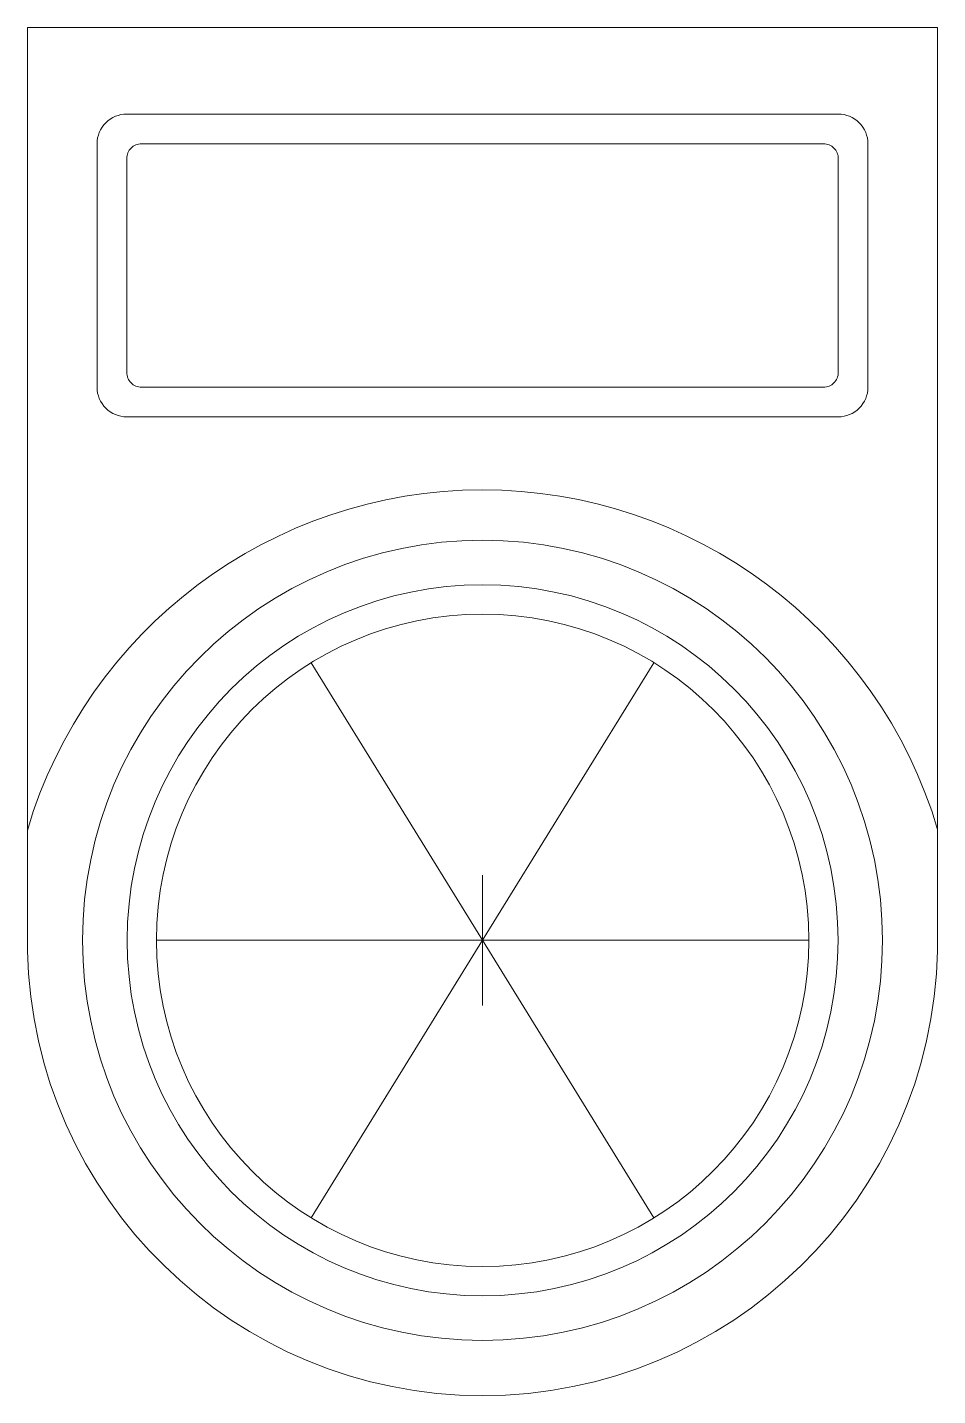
# Model space of a CAD drawing. Header units: inches. Extents: x 0 to 35, y 0 to 52.5.
import ezdxf
from ezdxf.enums import TextEntityAlignment as Align

# ---------------------------------------------------------------- set-up
doc = ezdxf.new("R2010")
doc.units = ezdxf.units.IN
doc.linetypes.add('HIDDEN2', pattern=[4.7625, 3.175, -1.5875])
doc.layers.add('01', color=7, linetype='HIDDEN2')
doc.layers.add('DIMENSION', color=4, linetype='Continuous')
doc.layers.add('07', color=5, linetype='Continuous', lineweight=5)
doc.styles.add('Arial-Black', font='txt')

# ---------------------------------------------------------------- blocks, each defined once
blk = doc.blocks.new('Centre')
at = {"layer": '07', "color": 1, "linetype": 'Continuous', "lineweight": 5}
for p, q in [((48343.374, -2659.166), (48343.374, -2664.166)), ((48340.874, -2661.666), (48345.874, -2661.666))]:
    blk.add_line(p, q, dxfattribs=at)
blk = doc.blocks.new('Den Bao - TC _ Phase - R')
at = {"layer": '01', "color": 4, "linetype": 'Continuous', "lineweight": 5, "ltscale": 5}
blk.add_lwpolyline([(1477.03, 3244.857), (1503.215, 3244.857, 0.414214), (1503.785, 3245.426), (1503.785, 3253.636, 0.414214), (1503.215, 3254.205), (1477.03, 3254.205, 0.414214), (1476.461, 3253.636), (1476.461, 3245.426, 0.414214)], format="xyb", close=True, dxfattribs=at)
at = {"layer": '07', "color": 171, "linetype": 'Continuous', "lineweight": 5}
for p, q in [((1472.645, 3223.217), (1472.645, 3258.672)), ((1472.645, 3258.672), (1507.6, 3258.672)), ((1507.6, 3223.217), (1507.6, 3258.672))]:
    blk.add_line(p, q, dxfattribs=at)
at = {"layer": '07', "color": 1, "linetype": 'Continuous', "lineweight": 5, "ltscale": 3}
for p, q in [((1483.541, 3234.276), (1490.123, 3223.622)), ((1496.704, 3234.276), (1490.123, 3223.622)), ((1490.123, 3223.622), (1477.599, 3223.622)), ((1483.541, 3212.967), (1490.123, 3223.622)), ((1496.704, 3212.967), (1490.123, 3223.622)), ((1490.127, 3223.622), (1502.651, 3223.622))]:
    blk.add_line(p, q, dxfattribs=at)
at = {"layer": '07', "color": 6, "linetype": 'Continuous', "lineweight": 5, "ltscale": 3}
blk.add_lwpolyline([(1476.461, 3243.718), (1503.785, 3243.718, 0.414214), (1504.923, 3244.857), (1504.923, 3254.205, 0.414214), (1503.785, 3255.344), (1476.461, 3255.344, 0.414214), (1475.322, 3254.205), (1475.322, 3244.857, 0.414214)], format="xyb", close=True, dxfattribs=at)
at = {"layer": '07', "color": 1, "linetype": 'Continuous', "lineweight": 5, "ltscale": 3}
blk.add_circle((1490.127, 3223.622), 12.524, dxfattribs=at)
at = {"layer": '07', "color": 171, "linetype": 'Continuous', "lineweight": 5}
for centre, radius, start, end in [((1490.128, 3222.688), 18.227, 16.5388, 163.5693), ((1490.123, 3223.622), 17.482, 181.3264, 358.6736)]:
    blk.add_arc(centre, radius, start, end, dxfattribs=at)
at = {"layer": 'DIMENSION', "color": 133, "linetype": 'Continuous', "lineweight": 5}
for centre, radius in [((1490.123, 3223.622), 15.359), ((1490.127, 3223.622), 13.649)]:
    blk.add_circle(centre, radius, dxfattribs=at)
at = {"layer": '07', "color": 6, "linetype": 'ByBlock', "lineweight": 5}
blk.add_blockref('Centre', (-46853.251, 5885.287), dxfattribs=at)
at = {"layer": '01', "color": 2, "linetype": 'Continuous', "lineweight": 5, "style": 'Arial-Black'}
blk.add_attdef('T-SP', text='', height=3, dxfattribs=at).set_placement((1490.41, 3247.572), align=Align.CENTER)

msp = doc.modelspace()

# ---------------------------------------------------------------- block references
msp.add_blockref('Den Bao - TC _ Phase - R', (-1472.645, -3206.14))

doc.saveas('drawing.dxf')
